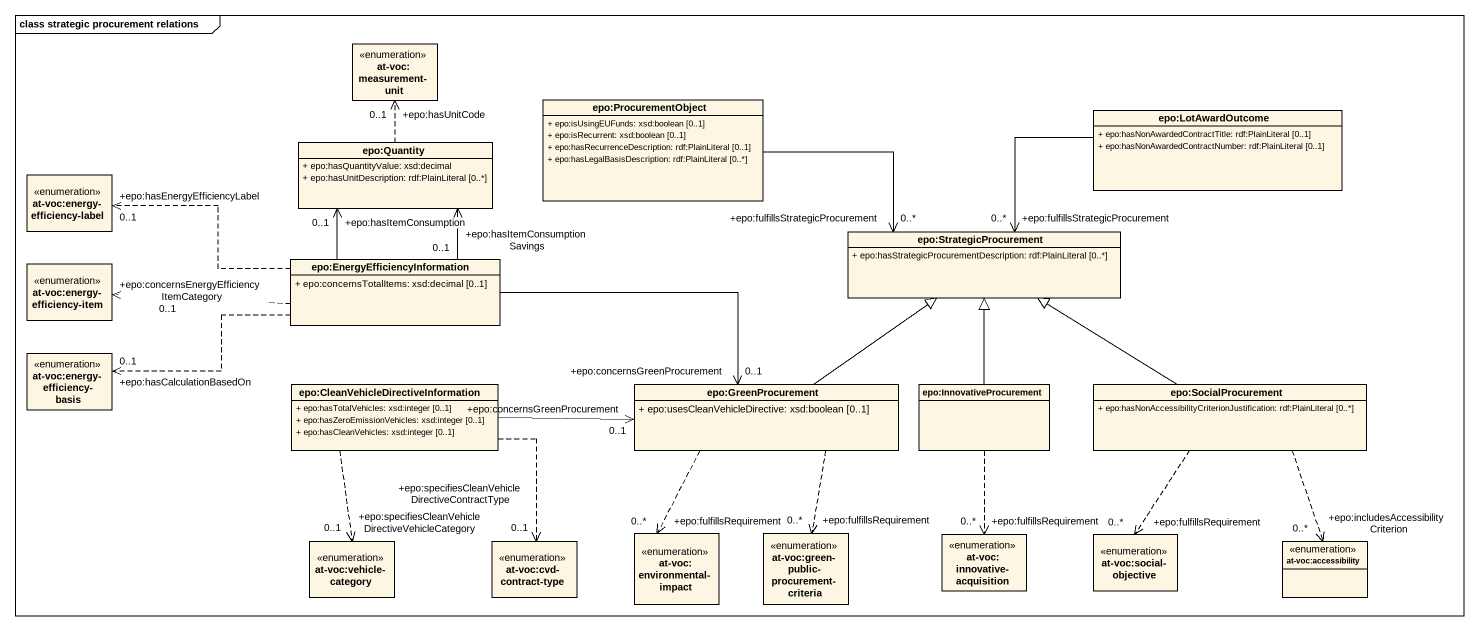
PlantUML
@startuml
mainframe class strategic procurement relations
hide circle
hide empty members
skinparam classAttributeIconSize 0
enum "at-voc:measurement-unit" as at_voc_measurement_unit
class "epo:ProcurementObject" as epo_ProcurementObject {
  + epo:isUsingEUFunds: xsd:boolean [0..1]
  + epo:isRecurrent: xsd:boolean [0..1]
  + epo:hasRecurrenceDescription: rdf:PlainLiteral [0..1]
  + epo:hasLegalBasisDescription: rdf:PlainLiteral [0..*]
}
class "epo:LotAwardOutcome" as epo_LotAwardOutcome {
  + epo:hasNonAwardedContractTitle: rdf:PlainLiteral [0..1]
  + epo:hasNonAwardedContractNumber: rdf:PlainLiteral [0..1]
}
enum "at-voc:energy-efficiency-label" as at_voc_energy_efficiency
class "epo:Quantity" as epo_Quantity {
  + epo:hasQuantityValue: xsd:decimal
  + epo:hasUnitDescription: rdf:PlainLiteral [0..*]
}
class "epo:EnergyEfficiencyInformation" as epo_EnergyEfficiencyInformat {
  + epo:concernsTotalItems: xsd:decimal [0..1]
}
class "epo:StrategicProcurement" as epo_StrategicProcurement {
  + epo:hasStrategicProcurementDescription: rdf:PlainLiteral [0..*]
}
enum "at-voc:energy-efficiency-item" as at_voc_energy_efficiency_2
enum "at-voc:energy-efficiency-basis" as at_voc_energy_efficiency_3
class "epo:CleanVehicleDirectiveInformation" as epo_CleanVehicleDirectiveInf {
  + epo:hasTotalVehicles: xsd:integer [0..1]
  + epo:hasZeroEmissionVehicles: xsd:integer [0..1]
  + epo:hasCleanVehicles: xsd:integer [0..1]
}
class "epo:GreenProcurement" as epo_GreenProcurement {
  + epo:usesCleanVehicleDirective: xsd:boolean [0..1]
}
class "epo:InnovativeProcurement" as epo_InnovativeProcurement
class "epo:SocialProcurement" as epo_SocialProcurement {
  + epo:hasNonAccessibilityCriterionJustification: rdf:PlainLiteral [0..*]
}
enum "at-voc:vehicle-category" as at_voc_vehicle_category
enum "at-voc:cvd-contract-type" as at_voc_cvd_contract_type
enum "at-voc:environmental-impact" as at_voc_environmental_impact
enum "at-voc:green-public-procurement-criteria" as at_voc_green_public
enum "at-voc:innovative-acquisition" as at_voc_innovative
enum "at-voc:social-objective" as at_voc_social_objective
enum "at-voc:accessibility" as at_voc_accessibility
epo_ProcurementObject -right-> "+epo:fulfillsStrategicProcurement\n0..*" epo_StrategicProcurement
epo_LotAwardOutcome -left-> "+epo:fulfillsStrategicProcurement\n0..*" epo_StrategicProcurement
epo_Quantity .up.> "+epo:hasUnitCode\n0..1" at_voc_measurement_unit
epo_EnergyEfficiencyInformat .left.> "+epo:hasEnergyEfficiencyLabel\n0..1" at_voc_energy_efficiency
epo_EnergyEfficiencyInformat -up-> "+epo:hasItemConsumption\n0..1" epo_Quantity
epo_EnergyEfficiencyInformat -up-> "+epo:hasItemConsumptionSavings\n0..1" epo_Quantity
epo_EnergyEfficiencyInformat .left.> "+epo:concernsEnergyEfficiencyItemCategory\n0..1" at_voc_energy_efficiency_2
epo_EnergyEfficiencyInformat .left.> "+epo:hasCalculationBasedOn\n0..1" at_voc_energy_efficiency_3
epo_EnergyEfficiencyInformat -right-> "+epo:concernsGreenProcurement\n0..1" epo_GreenProcurement
epo_CleanVehicleDirectiveInf -right-> "+epo:concernsGreenProcurement\n0..1" epo_GreenProcurement
epo_CleanVehicleDirectiveInf ..> "+epo:specifiesCleanVehicleDirectiveVehicleCategory\n0..1" at_voc_vehicle_category
epo_CleanVehicleDirectiveInf ..> "+epo:specifiesCleanVehicleDirectiveContractType\n0..1" at_voc_cvd_contract_type
epo_GreenProcurement -up-|> epo_StrategicProcurement
epo_GreenProcurement ..> "+epo:fulfillsRequirement\n0..*" at_voc_environmental_impact
epo_GreenProcurement ..> "+epo:fulfillsRequirement\n0..*" at_voc_green_public
epo_InnovativeProcurement -up-|> epo_StrategicProcurement
epo_InnovativeProcurement ..> "+epo:fulfillsRequirement\n0..*" at_voc_innovative
epo_SocialProcurement -up-|> epo_StrategicProcurement
epo_SocialProcurement ..> "+epo:fulfillsRequirement\n0..*" at_voc_social_objective
epo_SocialProcurement ..> "+epo:includesAccessibilityCriterion\n0..*" at_voc_accessibility
@enduml
